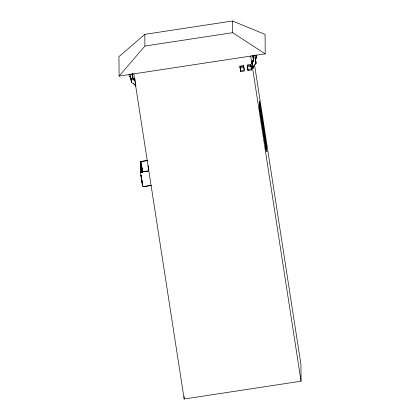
<?xml version="1.0" encoding="UTF-8"?>
<svg xmlns="http://www.w3.org/2000/svg" width="420" height="420" viewBox="0 0 420 420"><rect width="100%" height="100%" fill="white"/><g stroke="black" fill="none" stroke-linecap="round" stroke-linejoin="round"><path stroke-width="0.63" d="M130.678 77.138L129.302 76.309L130.221 76.865M134.831 84.772L135.917 86.184L133.739 83.848L131.46 82.561L130.683 76.97M131.492 81.092L131.481 81.58L130.988 78.393M135.088 80.829L132.904 79.312L132.169 73.993M135.109 79.847L132.925 78.33L132.284 73.615M133.739 83.848L133.749 83.354M134.122 80.367L134.132 79.879L132.914 78.818M134.143 79.391L134.153 78.897L132.935 77.842M255.181 58.018L255.98 63.604L254.195 65.51L252.835 68.465L254.195 65.021M252.546 65.683L251.984 61.572L253.607 59.477M251.984 62.06L253.607 59.96M252.835 68.465L251.99 62.543L253.612 60.449L252.866 55.619M251.995 63.032L252.777 62.302L253.612 60.449M119.091 76.114L144.921 46.037L232.601 32.692L265.22 53.87L265.072 34.377L232.512 21L144.837 34.351L118.944 56.627L119.091 76.114L265.22 53.87M256.006 55.461L256.405 58.013L255.187 58.333L256.247 57.136M255.082 64.071L255.974 63.121M255.187 58.333L256.405 58.013M243.479 65.63L239.825 66.187L240.665 71.626L244.319 71.069L243.474 65M250.96 65.042L247.306 65.599L247.973 70.513L251.627 69.956L251.039 65.483M247.553 66.922L251.202 66.365M244.314 69.925L240.66 70.481L240.665 71.626M251.617 68.812L247.963 69.368L247.59 66.953M151.609 185.383L142.669 186.748L140.422 172.263L140.343 161.537L147.556 160.44M141.031 172.168L140.952 161.606L147.556 160.603M266.254 151.284L267.388 151.111M141.031 172.006L148.234 170.909M140.422 172.263L148.239 171.071L148.197 165.711M140.999 175.529L141.608 175.434M143.293 186.606L150.497 185.509M133.796 73.731L184.154 399L301.056 381.203L300.93 364.46L254.588 65.111M134.153 78.897L135.119 79.359M134.132 79.879L135.098 80.336M243.815 67.037L243.653 66.155L239.999 66.712L240.66 70.481L240.471 69.274M244.209 69.316L243.899 67.478L240.245 68.035L240.098 66.859M256.058 54.857L256.237 56.028M255.974 55.382L256.405 58.149M255.376 58.322L255.969 62.638L255.181 57.535M254.693 55.146L255.98 63.604M253.286 56.684L253.486 57.981M253.234 57.062L253.512 58.873M252.956 55.739L253.517 59.362M252.777 55.503L253.617 60.932M266.217 144.532L259.476 100.999L259.529 107.825M259.486 101.897L261.072 112.156L261.067 111.342M259.486 102.06L261.077 113.132M262.852 124.11L266.217 146.003M259.492 102.868L261.088 114.104L259.497 103.845M259.497 103.929L266.228 147.383M259.507 104.9L266.233 148.355M259.513 105.793L261.109 117.028L259.523 106.769M261.287 117.264L262.799 128.872M261.298 118.235L262.789 127.895M262.883 128.011L266.243 149.898M259.523 106.932L261.114 118.004M261.298 118.398L262.794 128.058M259.529 107.746L266.269 151.358L266.207 144.459M251.984 61.572L252.168 62.779M252.357 63.987L252.635 65.798M251.99 62.543L252.457 65.562M252.646 66.77L252.829 67.977M250.703 55.934L301.056 381.203M251.627 69.956L250.787 64.523L247.133 65.079L247.973 70.513M135.182 81.422L135.455 83.207M135.639 84.399L135.823 85.591M132.179 73.5L132.925 78.33M132.064 73.878L132.904 79.312M131.098 78.54L131.297 79.816M130.184 74.088L131.46 82.561M129.035 74.561L129.302 76.451M140.952 161.606L142.579 172.184M142.543 172.168L141.535 165.438M142.448 172.247L141.54 165.926M142.349 172.09L141.54 166.415M142.254 172.174L141.55 167.633M142.159 172.258L141.556 168.121M142.065 172.095L141.556 168.368M140.343 161.537L140.537 162.787M141.965 172.179L141.561 168.856M141.871 172.016L141.572 170.074M141.871 172.263L141.572 170.562M141.593 177.713L141.792 179.009M141.493 177.55L141.797 179.492M141.997 180.547L142.196 182.086M140.999 175.04L142.506 184.763M142.506 185.252L140.999 175.282L141.005 176.017M262.841 122.729L262.862 125.654M262.873 126.63L262.894 129.554M262.747 122.204L262.752 123.018L261.256 112.55M262.762 123.995L261.261 113.526L262.768 124.971L261.266 114.502M262.778 126.105L262.784 126.919M261.282 116.45L261.303 119.212M261.098 115.243L261.103 116.056M252.824 67.006L252.829 67.494M252.767 60.848L252.772 61.331M252.772 61.819L252.777 62.302M232.512 21L232.601 32.692M184.133 396.422L184.154 399M144.837 34.351L144.921 46.037M142.49 183.304L142.511 185.493"/></g></svg>
